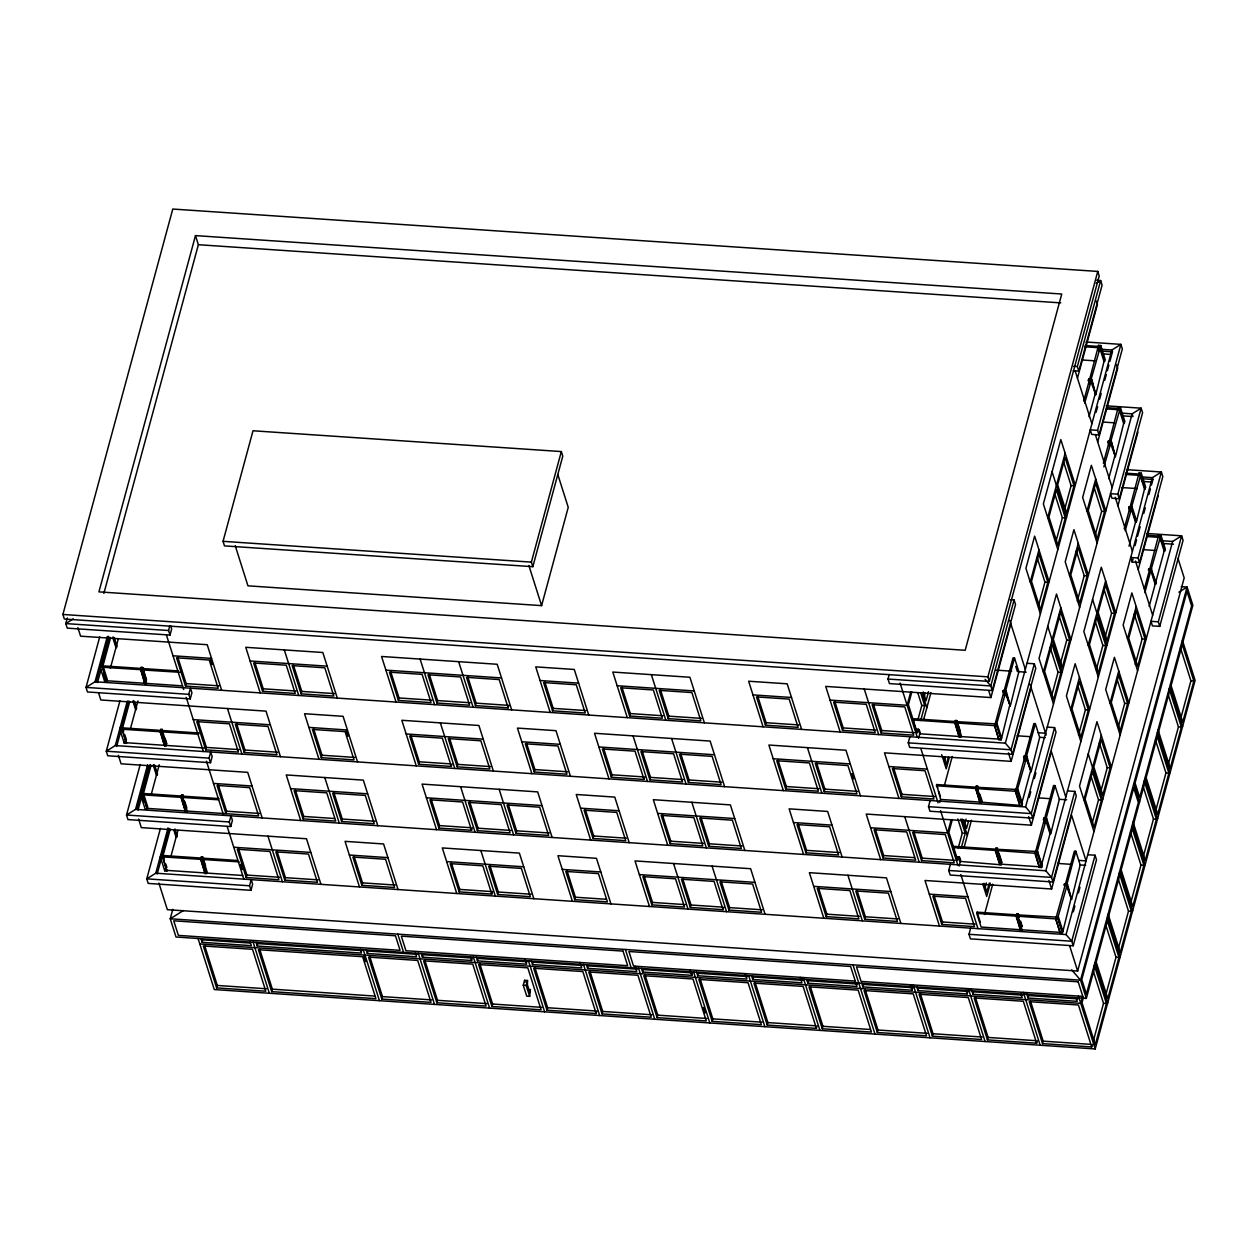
<?xml version="1.0" encoding="UTF-8"?>
<svg xmlns="http://www.w3.org/2000/svg" width="1258" height="1258" viewBox="0 0 1258 1258"><rect width="100%" height="100%" fill="white"/><g stroke="black" fill="none" stroke-linecap="round" stroke-linejoin="round"><path stroke-width="1.5" d="M146.431 684.053L141.95 669.916L142.626 667.463L142.264 669.759L146.604 683.44L144.969 683.943L140.802 669.665L141.148 667.369L142.626 667.463L146.541 679.823M164.641 745.947L160.458 731.653L160.82 729.357L162.282 729.451L161.936 731.747L166.276 745.428L164.641 745.947L160.159 731.81L160.82 729.357M185.461 811.583L181.294 797.289L181.639 794.993L183.102 795.087L182.756 797.399L187.096 811.064L185.461 811.583L180.979 797.446L181.639 794.993M206.595 873.681L202.113 859.544L202.774 857.091L202.412 859.387L206.752 873.068L205.117 873.571L200.95 859.293L201.311 856.997L202.774 857.091L205.573 865.913M960.735 737.172L956.253 723.051L956.913 720.598L956.567 722.894L960.735 737.172L959.272 737.078L955.089 722.784L955.451 720.488L956.913 720.598L960.279 731.197M980.092 802.714L975.909 788.436L976.271 786.124L977.733 786.234L977.387 788.53L981.727 802.211L980.092 802.714L975.61 788.593L976.271 786.124M995.943 848.128L995.911 849.197L953.344 846.32L952.998 847.546L955.891 856.667L958.832 856.871L960.279 861.431L1001.226 864.812L997.044 850.518L997.405 848.222L995.943 848.128L995.267 850.581L999.748 864.718M1022.046 930.448L1017.565 916.327L1018.225 913.858L1017.879 916.17L1022.046 930.448L1020.568 930.354L1016.401 916.06L1016.763 913.764L1018.225 913.858L1019.342 917.396M1095.749 394.666L1091.598 379.303L1088.657 379.114L1088.327 380.341L1090.67 380.938L1095.749 394.666L1091.598 379.303L1089.538 379.617L1098.549 345.368L1100.75 345.525L1105.232 359.646L1104.005 361.439L1099.665 347.774L1084.836 346.768M1115.406 456.654L1111.254 441.306L1108.329 441.102L1107.984 442.329L1110.342 442.942L1115.406 456.654L1111.254 441.306L1109.21 441.605L1118.22 407.372L1120.422 407.513L1124.904 421.65L1123.661 423.443L1119.321 409.762L1106.411 408.897M1125.171 530.687L1132.09 506.943L1129.149 506.738L1128.819 507.965L1131.162 508.578L1135.502 522.243L1136.572 521.064L1132.09 506.943L1130.03 507.241L1139.04 473.008L1141.242 473.15L1145.724 487.286L1144.481 489.079L1140.157 475.398L1125.328 474.408M1148.806 568.742L1151.746 568.931L1151.416 570.157L1148.475 569.968L1148.806 568.742L1149.686 569.245L1158.697 534.996L1160.898 535.153L1165.38 549.274L1164.153 551.067L1159.813 537.402L1146.887 536.521M62.9 614.47L172.771 209.048L1097.762 271.429L1099.209 275.989L989.338 681.411L64.347 619.03L62.9 614.47L987.892 676.851L989.338 681.411M67.319 617.977L65.793 623.591L67.24 628.135L170.019 635.07L171.686 628.937L170.711 625.886M195.477 235.608L98.926 591.873L965.185 650.292L1061.736 294.026L195.477 235.608L198.371 244.712L103.864 593.414M99.712 636.925L86.031 687.403L87.478 691.963L190.257 698.882L191.924 692.749L190.477 688.189L188.81 694.337L190.257 698.882M188.81 694.337L86.031 687.403L95.042 681.757L107.339 636.391M96.127 681.679L108.424 636.328M141.132 668.438L101.489 665.765L109.132 637.57M97.511 682.528L101.096 669.303M102.118 665.513L109.808 637.177M101.489 665.765L100.609 665.262L102.81 665.403L102.307 667.243L106.788 681.38L104.587 681.223L100.105 667.102L140.802 669.665L144.969 683.943M110.594 637.68L102.621 667.086L106.788 681.38M104.587 681.223L105.09 679.383L103.408 674.084M110.342 668.265L115.956 647.587L112.701 637.334M118.283 638.985L115.956 647.587M119.966 700.737L106.285 751.215L107.732 755.775L210.495 762.71L212.162 756.561L210.715 752.001L209.064 758.149L210.495 762.71M209.064 758.149L106.285 751.215L115.28 745.569L127.357 701.005M160.804 730.426L121.161 727.753L128.285 701.445M116.664 746.419L128.961 701.052M121.161 727.753L120.281 727.25L122.482 727.391L121.979 729.231L126.46 743.368L124.259 743.226L119.777 729.09L198.701 734.232M129.747 701.539L122.293 729.074L126.46 743.368M141.148 667.369L140.487 669.822L180.02 672.307M124.259 743.226L124.762 741.371M130.518 728.382L135.612 709.591L132.908 701.036M137.94 700.989L135.612 709.591M170.019 635.07L168.572 630.51L169.814 625.902M140.204 764.549L126.523 815.027L127.97 819.587L230.749 826.522L232.416 820.373L230.969 815.829L229.302 821.961L230.749 826.522M229.302 821.961L126.523 815.027L135.534 809.381L147.611 764.817M136.619 809.319L148.397 765.855M149.608 765.21L141.981 793.389L141.1 792.886L143.899 801.723M138.003 810.168L141.588 796.927M143.129 791.266L150.3 764.801M141.1 792.886L143.302 793.043L142.799 794.883L147.28 809.004L145.079 808.863L140.597 794.726L218.625 799.805M151.086 765.304L143.113 794.726L147.28 809.004M162.282 729.451L161.622 731.92L166.103 746.041M151.353 794.018L156.432 775.227L153.193 764.974M159.263 764.785L156.432 775.227M223.043 541.333L253.015 430.771L561.335 451.559L562.782 456.119L532.826 566.682L224.49 545.893L223.043 541.333L531.379 562.122L532.826 566.682M185.492 686.066L176.529 657.808L209.205 660.01L218.169 688.268L185.492 686.066L186.153 683.613L177.755 657.116M160.442 828.377L146.761 878.855L148.208 883.415L250.987 890.334L252.654 884.201L251.207 879.641L249.54 885.774L250.987 890.334M249.54 885.774L146.761 878.855L155.772 873.209L168.069 827.843M201.28 858.066L161.637 855.393L168.776 829.085M157.156 874.043L169.453 828.692M161.889 858.412L160.757 854.874L162.958 855.031L162.471 856.871L166.952 871.008L164.751 870.85L160.269 856.729L239.193 861.872M170.239 829.179L162.769 856.714L166.952 871.008M183.102 795.087L182.441 797.556L186.923 811.677M164.751 870.85L165.238 869.011M171.009 856.006L176.104 837.215L173.934 830.374M177.928 830.469L176.104 837.215M205.746 749.878L196.767 721.62L229.443 723.822L238.407 752.095L205.746 749.878L206.406 747.425L197.993 720.928M172.786 909.33L170.239 918.78L176.01 937.021L1086.33 998.412L1192.867 605.271L1187.08 587.046L1181.246 586.653M205.117 873.571L200.635 859.45L201.311 856.997M225.984 813.706L217.021 785.432L249.682 787.65L258.645 815.907L225.984 813.706L226.644 811.237L218.247 784.756M244.272 752.488L235.309 724.215L267.985 726.432L276.949 754.69L244.272 752.488L244.948 750.02L236.535 723.539M262.576 691.271L253.613 662.997L286.274 665.215L295.253 693.472L262.576 691.271L263.237 688.802L254.839 662.321M250.2 942.006L251.364 945.654L202.176 942.336L202.837 939.868L250.138 943.06M246.222 877.518L237.259 849.26L269.935 851.462L278.899 879.719L246.222 877.518L246.898 875.065L238.485 848.568M216.628 987.907L203.324 945.985L252.512 949.303L265.815 991.225L216.628 987.907L217.304 985.454L204.567 945.34M301.118 693.866L292.155 665.608L324.816 667.809L333.795 696.067L301.118 693.866L301.778 691.413L293.381 664.916M360.323 949.428L361.471 953.077L257.23 946.047L257.89 943.594L362.147 950.623M284.764 880.113L275.801 851.855L308.477 854.056L317.441 882.314L284.764 880.113L285.44 877.659L277.027 851.163M303.068 818.895L294.105 790.637L326.766 792.839L335.729 821.097L303.068 818.895L303.728 816.442L295.331 789.945M321.356 757.678L312.393 729.42L345.069 731.621L354.033 759.879L321.356 757.678L322.032 755.225L313.619 728.728M271.697 991.634L258.393 949.696L362.634 956.725L375.938 998.663L271.697 991.634L272.357 989.165L259.635 949.051M341.61 821.505L332.647 793.232L365.307 795.433L374.271 823.707L341.61 821.505L342.27 819.037L333.873 792.54M398.393 700.423L389.43 672.165L422.09 674.367L431.054 702.624L398.393 700.423L399.053 697.97L390.656 671.473M361.848 885.317L352.885 857.06L385.546 859.261L394.525 887.519L361.848 885.317L362.508 882.864L354.111 856.368M415.376 953.139L416.54 956.788L367.352 953.47L368.012 951.017L417.2 954.335M451.968 763.983L451.308 766.452L418.631 764.235L419.291 761.782L410.894 735.285M436.935 703.018L427.972 674.76L460.632 676.961L469.596 705.235L436.935 703.018L437.595 700.564L429.198 674.068M381.803 999.056L368.5 957.118L417.687 960.436L430.991 1002.374L381.803 999.056L382.479 996.603L369.742 956.489M472.206 827.811L471.546 830.264L438.885 828.063L439.545 825.594L431.132 799.113M457.173 766.845L448.21 738.572L480.87 740.789L489.849 769.047L457.173 766.845L457.833 764.377L449.436 737.896M476.137 703.159L508.814 705.376L508.138 707.829L475.477 705.628L476.137 703.159L467.74 676.678M422.405 957.181L423.065 954.728L472.253 958.046L471.593 960.499L422.405 957.181L421.257 953.533M531.379 562.122L561.335 451.559M459.783 889.422L492.46 891.623L491.784 894.076L459.123 891.875L459.783 889.422L451.386 862.925M477.411 830.657L468.448 802.4L501.124 804.601L510.088 832.859L477.411 830.657L478.087 828.204L469.674 801.708M235.23 545.72L247.952 585.835L541.6 605.633L568.239 507.351L557.829 474.533M436.872 1002.768L423.569 960.829L472.756 964.147L486.06 1006.085L436.872 1002.768L437.532 1000.314L424.811 960.2M524.916 958.738L526.646 964.21L477.474 960.892L478.134 958.439L527.322 961.757M497.665 894.469L488.702 866.212L521.362 868.413L530.326 896.671L497.665 894.469L498.325 892.016L489.928 865.52M515.953 833.252L506.99 804.994L539.666 807.196L548.63 835.454L515.953 833.252L516.629 830.799L508.216 804.302M534.257 772.035L525.294 743.777L557.954 745.978L566.933 774.236L534.257 772.035L534.917 769.582L526.52 743.085M552.561 710.817L543.598 682.559L576.258 684.761L585.222 713.019L552.561 710.817L553.221 708.364L544.808 681.867M491.925 1006.479L478.622 964.54L527.81 967.858L541.113 1009.797L491.925 1006.479L492.586 1004.026L479.864 963.911M530.404 989.621L529.649 996.352L526.725 996.163L523.249 985.218L524.586 980.312L527.511 980.501L527.432 984.778L529.744 992.075L530.404 989.621L527.479 989.417M529.649 996.352L526.19 985.423L527.511 980.501M579.969 962.449L581.715 967.921L532.527 964.603L533.188 962.15L582.375 965.468M574.749 899.674L565.786 871.417L598.446 873.618L607.41 901.876L574.749 899.674L575.409 897.221L567.012 870.725M593.037 838.457L584.074 810.199L616.75 812.401L625.713 840.659L593.037 838.457L593.713 836.004L585.3 809.507M547.655 1007.737L596.842 1011.055L596.166 1013.508L546.978 1010.19L547.655 1007.737L534.933 967.622M612.001 774.786L644.678 776.988L644.002 779.441L611.341 777.24L612.001 774.786L603.604 748.29M629.645 716.022L620.666 687.764L653.342 689.966L662.306 718.224L629.645 716.022L630.305 713.569L621.892 687.072M635.038 966.175L636.768 971.632L587.58 968.33L588.257 965.861L637.429 969.179M649.883 779.834L640.92 751.576L673.58 753.778L682.544 782.036L649.883 779.834L650.543 777.381L642.146 750.884M668.187 718.617L659.208 690.359L691.884 692.56L700.848 720.818L668.187 718.617L668.847 716.164L660.434 689.667M602.047 1013.901L588.744 971.962L637.932 975.28L651.235 1017.219L602.047 1013.901L602.708 1011.448L589.986 971.333M651.833 904.864L642.869 876.606L675.53 878.807L684.494 907.065L651.833 904.864L652.493 902.411L644.096 875.914M670.121 843.646L661.158 815.388L693.834 817.59L702.797 845.863L670.121 843.646L670.797 841.193L662.384 814.697M688.425 782.429L679.462 754.171L712.122 756.373L721.086 784.646L688.425 782.429L689.085 779.976L680.688 753.479M692.498 972.89L691.837 975.359L642.649 972.041L643.31 969.572L690.611 972.764M657.101 1017.612L643.797 975.689L692.985 978.991L706.288 1020.93L657.101 1017.612L657.777 1015.159L645.039 975.044M723.696 907.222L723.036 909.676L690.375 907.474L691.035 905.005L682.638 878.524M708.663 846.257L699.7 817.983L732.376 820.2L741.339 848.458L708.663 846.257L709.339 843.788L700.926 817.307M745.161 973.598L746.89 979.07L697.703 975.752L698.363 973.299L747.551 976.601M765.446 725.174L756.483 696.916L789.159 699.118L798.122 727.376L765.446 725.174L766.122 722.721L757.709 696.224M728.917 910.069L719.938 881.811L752.614 884.012L761.577 912.27L728.917 910.069L729.577 907.616L721.164 881.119M712.17 1021.339L698.866 979.4L748.038 982.718L761.342 1024.641L712.17 1021.339L712.83 1018.87L700.108 978.755M785.7 789.002L776.736 760.728L809.397 762.93L818.36 791.203L785.7 789.002L786.36 786.533L777.963 760.036M800.214 977.309L801.944 982.781L752.756 979.463L753.432 977.01L802.62 980.328M805.938 852.814L796.974 824.556L829.635 826.758L838.599 855.015L805.938 852.814L806.598 850.361L798.201 823.864M824.242 791.596L815.263 763.339L847.939 765.54L856.902 793.798L824.242 791.596L824.902 789.143L816.489 762.647M842.53 730.379L833.567 702.121L866.243 704.323L875.206 732.581L842.53 730.379L843.206 727.926L834.793 701.429M817.071 1025.899L816.411 1028.368L767.223 1025.05L767.883 1022.581L755.162 982.467M1010.426 599.72L1014.09 599.972L1015.536 604.516L992.232 690.516L889.453 683.597L888.006 679.037L889.249 674.43M855.236 981.036L633.529 966.081L628.906 951.504L850.612 966.459L857.013 986.492L807.825 983.174L808.485 980.721L857.673 984.039M826.176 916.626L817.213 888.368L849.889 890.57L858.852 918.827L826.176 916.626L826.852 914.173L818.439 887.676M881.072 732.974L872.109 704.716L904.785 706.917L913.748 735.175L881.072 732.974L881.748 730.521L873.335 704.024M910.729 692.042L907.128 705.298L830.06 700.093M911.83 691.931L908.386 704.653L917.349 732.927L918.34 729.231L915.415 729.042M822.276 1028.761L808.973 986.822L858.16 990.14L871.464 1032.079L822.276 1028.761L822.952 1026.308L810.215 986.193M914.833 727.218L912.852 718.695L955.435 721.557M1027 663.281L1034.328 663.784L1035.774 668.344L1012.47 754.344L909.691 747.409L908.245 742.849L909.911 736.701M917.758 720.362L921.8 705.455L917.884 693.079M924.111 696.901L925.102 693.268M864.718 919.221L855.755 890.963L888.431 893.164L897.394 921.422L864.718 919.221L865.394 916.768L856.981 890.271M883.022 858.003L874.058 829.745L906.719 831.947L915.682 860.22L883.022 858.003L883.682 855.55L875.285 829.053M920.699 720.551L924.74 705.644L920.809 693.284M928.53 691.648L926.061 700.737L923.262 691.9M901.326 796.786L892.347 768.528L925.023 770.729L933.986 799.003L901.326 796.786L901.986 794.333L893.573 767.836M918.544 738.399L920.117 732.565L919.158 729.53M923.482 720.158L930.951 692.608M912.726 987.75L912.066 990.203L862.878 986.885L863.538 984.432L910.839 987.624M1047.238 727.108L1054.581 727.596L1056.028 732.156L1032.724 818.156L929.945 811.221L928.498 806.661L930.165 800.528M939.773 802.51L940.607 799.428L936.612 784.536L976.255 787.209M944.365 760.713L945.34 757.08M955.451 720.488L954.791 722.957L959.272 737.078M948.28 757.269L946.315 764.549L944.066 757.489M949.303 757.473L946.22 768.827L941.723 754.643M921.564 860.614L912.6 832.34L945.261 834.557L954.224 862.815L921.564 860.614L922.224 858.145L913.827 831.664M877.345 1032.472L864.042 990.533L913.229 993.851L926.533 1035.79L877.345 1032.472L878.005 1030.019L865.284 989.904M944.538 784.929L952.243 756.498M987.892 676.851L1097.762 271.429M951.221 819.666L947.62 832.922L870.536 827.733M952.322 819.571L948.862 832.293L957.825 860.551L958.832 856.871M1014.09 599.972L990.785 685.956L992.232 690.516M1073.294 370.733L1078.798 371.11L1077.351 366.55L1100.656 280.55L1096.772 280.282M1078.798 371.11L1102.102 285.11L1100.656 280.55L1096.158 283.364M840.171 731.999L825.72 686.412L990.895 697.561L1010.866 623.842M1077.461 378.139L1097.432 304.42L1096.347 301.008M1067.476 790.92L1074.819 791.408L1076.266 795.968L1052.962 881.968L950.183 875.033L948.736 870.473L950.403 864.34M967.795 991.461L967.119 993.914L917.947 990.596L918.607 988.143L965.892 991.335M958.25 847.986L962.291 833.079L957.81 818.958M964.115 826.349L966.081 819.084M1030.255 581.998L1038.982 549.809M1047.694 517.62L1065.149 453.242M1003.176 690.563L1006.117 690.752L1005.787 691.994L1002.846 691.79L1005.189 692.387L1010.268 706.115L1006.117 690.752L1003.176 690.563L1003.963 695.328M977.733 786.234L977.073 788.687L981.555 802.824M961.191 848.191L965.216 833.283L960.735 819.147M968.534 821.097L966.553 828.362L963.754 819.54M994.921 723.775L994.433 725.63L998.915 739.751L1001.116 739.908L1001.604 738.053L997.122 723.932L956.898 721.667L961.238 735.332M1004.057 691.067L1013.052 657.903L1014.514 657.997L1018.854 671.662L1010.599 704.889M1099.272 351.092L1098.549 345.368M941.802 924.426L932.838 896.168L965.515 898.369L974.478 926.627L941.802 924.426L942.478 921.972L934.065 895.476M1083.704 401.113L1089.208 380.844M1014.514 657.997L1005.535 691.161L1010.268 706.115M1001.116 739.908L996.54 724.341L1005.787 691.994M959.036 866.039L960.609 860.205L959.65 857.154M963.974 847.782L971.443 820.232M1084.679 403.047L1091.268 380.529L1088.327 380.341L1089.444 383.863M1091 379.712L1100.75 345.525M998.915 739.751L994.732 725.457L1003.727 692.293L1004.812 695.705M1009.529 706.068L1001.604 738.053M1089.019 416.728L1095.01 394.619M1104.005 361.439L1096.08 393.44M1038.51 605.79L1044.926 582.155L1037.079 557.42M1055.965 541.412L1062.365 517.777L1055.085 494.803M1064.677 509.223L1071.093 485.588L1063.812 462.63M1047.851 582.344L1040.46 609.627L1031.497 581.353L1038.888 554.086L1047.851 582.344L1044.926 582.155M1065.306 517.966L1057.915 545.249L1048.952 516.975L1056.343 489.708L1065.306 517.966L1062.365 517.777M1074.017 485.777L1066.627 513.06L1057.664 484.802L1065.054 457.519L1074.017 485.777L1071.093 485.588M1012.47 754.344L1011.023 749.784L1005.346 743.148L1111.899 350.007L1120.894 344.362L1122.34 348.922L1099.036 434.922L1091.692 434.419L1090.246 429.859L1097.589 430.362L1099.036 434.922M1096.08 412.309L1097.621 406.649M1099.665 399.085L1101.206 393.408M1104.791 380.183L1106.332 374.522M1107.355 370.733L1108.88 365.072M1109.918 361.282L1112.465 351.831L1111.899 350.007L1102.102 349.347M932.398 1036.183L919.095 994.245L968.283 997.563L981.586 1039.501L932.398 1036.183L933.059 1033.73L920.337 993.616M1034.328 663.784L1011.023 749.784L908.245 742.849M1097.589 430.362L1120.894 344.362L1086 342.003M898.967 798.421L884.5 752.834L1011.133 761.373L1031.12 687.67M1097.699 441.951L1117.67 368.248L1116.585 364.82M1087.73 854.732L1095.073 855.236L1096.504 859.796L1073.2 945.78L970.437 938.861L968.99 934.301L970.641 928.152M1020.741 929.741L981.098 927.067L976.758 913.387L977.089 912.16L1016.731 914.833M984.841 888.352L986.319 882.896M1043.369 672.102L1060.824 607.724M1069.536 575.535L1078.263 543.346M1086.991 511.157L1095.718 478.968M997.405 848.222L996.745 850.675L1001.226 864.812M989.26 883.085L986.807 892.189L983.992 883.352M1117.859 409.668L1118.22 407.372M1023.996 756.2L1026.937 756.404L1026.607 757.63L1023.666 757.426L1026.009 758.039L1031.088 771.752L1026.937 756.404L1023.996 756.2L1024.798 760.964M1103.376 463.101L1108.864 442.832M990.298 883.21L986.712 896.467L982.781 884.06M1015.741 789.426L1015.253 791.266L1019.735 805.387L1021.936 805.545L1022.44 803.705L1017.942 789.568L1015.898 789.882M1024.547 757.929L1015.552 791.109L1019.357 803.076M1024.877 756.703L1033.872 723.539L1035.334 723.633L1039.674 737.314L1031.418 770.525M1103.848 466.891L1110.924 442.533L1107.984 442.329L1109.116 445.867M1110.672 441.7L1120.422 407.513M1035.334 723.633L1026.355 756.797L1031.088 771.752M1021.936 805.545L1017.455 791.408L1017.942 789.568L977.718 787.304M984.511 914.472L992.735 884.138M1019.735 805.387L981.727 802.211M1108.675 478.716L1114.682 456.607M1123.661 423.443L1115.736 455.427M1030.349 771.704L1021.7 803.642L1017.36 789.977L1026.607 757.63M1051.625 695.894L1058.041 672.259L1050.194 647.524M1059.865 665.529L1066.768 640.07L1058.921 615.335M1077.304 601.151L1084.207 575.692L1076.361 550.957M1095.246 534.949L1101.646 511.314L1093.815 486.594M1021.024 993.977L1022.188 997.625L973 994.307L973.661 991.854L1022.848 995.172M1060.981 672.448L1053.591 699.731L1044.612 671.457L1052.003 644.19L1060.981 672.448L1058.041 672.259M1069.693 640.259L1062.302 667.542L1053.339 639.284L1060.73 612.001L1069.693 640.259L1066.768 640.07M1087.148 575.897L1079.757 603.164L1070.794 574.906L1078.185 547.623L1087.148 575.897L1084.207 575.692M1104.587 511.519L1097.196 538.786L1088.233 510.528L1095.624 483.261L1104.587 511.519L1101.646 511.314M1032.724 818.156L1031.277 813.596L1025.6 806.96L1132.137 413.835L1141.148 408.174L1142.594 412.734L1119.29 498.734L1111.946 498.247L1110.5 493.686L1117.843 494.174L1119.29 498.734M1029.248 797.446L1030.789 791.769M1034.375 778.545L1035.9 772.868M1054.581 727.596L1031.277 813.596L928.498 806.661M1117.843 494.174L1141.148 408.174L1106.238 405.831M880.663 859.639L866.196 814.052L1031.387 825.185L1051.358 751.482L1065.809 797.069M1117.937 505.779L1137.924 432.06M1070.747 709.622L1079.458 677.433M1088.186 645.244L1105.64 580.881M1020.568 930.354L1016.087 916.217L1016.763 913.764M1035.413 851.414L1034.909 853.254L1039.391 867.391L1041.593 867.533L1042.096 865.693L1037.614 851.556L1035.554 851.87M1044.219 819.933L1045.681 820.027L1050.021 833.708L1051.09 832.529L1046.609 818.392L1043.668 818.187L1044.219 819.933L1035.224 853.097L1039.391 867.391M1042.096 865.693L1037.032 851.965L1046.609 818.392L1044.549 818.691L1053.544 785.527L1055.006 785.621L1059.346 799.302L1051.09 832.529M1138.679 475.304L1139.04 473.008M1124.196 528.753L1129.7 508.468M1055.006 785.621L1046.011 818.801L1050.76 833.755M1041.593 867.533L1037.111 853.411L1037.614 851.556L997.39 849.292L1001.714 862.972M1037.315 1040.759L1036.639 1043.212L987.451 1039.894L988.128 1037.441L975.406 997.327M1141.242 473.15L1140.739 475.005L1145.22 489.126M1041.357 865.646L1050.021 833.708M1129.008 546.208L1135.502 522.243M1144.481 489.079L1136.572 521.064M1078.515 735.238L1085.402 709.779L1077.556 685.06M1096.441 669.036L1102.857 645.401L1095.01 620.681M1105.169 636.862L1111.569 613.212L1103.738 588.492M1088.343 709.984L1080.952 737.251L1071.989 708.993L1079.38 681.71L1088.343 709.984L1085.402 709.779M1105.782 645.606L1098.391 672.873L1089.428 644.615L1096.819 617.348L1105.782 645.606L1102.857 645.401M1114.509 613.417L1107.119 640.684L1098.155 612.426L1105.546 585.159L1114.509 613.417L1111.569 613.212M1052.962 881.968L1051.515 877.408L1045.838 870.772L1152.375 477.647L1161.386 472.002L1162.832 476.562L1139.528 562.546L1132.184 562.059L1130.738 557.498L1138.081 558.002L1139.528 562.546M1135.03 545.626L1136.572 539.949M1137.594 536.175L1140.157 526.725M1143.742 513.484L1145.283 507.823M1148.869 494.583L1150.394 488.922M1151.416 485.132L1152.957 479.471L1152.375 477.647L1140.691 476.861M1132.184 562.059L1133.018 558.992M1074.819 791.408L1051.515 877.408L948.736 870.473M1138.081 558.002L1161.386 472.002L1126.476 469.643M939.443 926.045L924.992 880.474L1051.625 889.013L1071.596 815.294L1086.063 860.881L1078.719 860.378M1138.191 569.591L1158.162 495.872M1076.093 997.704L1077.241 1001.337L1028.053 998.019L1028.73 995.565L1077.902 998.883M1083.861 799.726L1101.3 735.364M1110.028 703.175L1118.755 670.986M1127.483 638.797L1136.194 606.608M1158.351 537.292L1158.697 534.996M1064.158 885.066L1064.488 883.839L1067.429 884.028L1071.58 899.391L1066.501 885.663L1064.158 885.066L1067.099 885.255L1071.58 899.391M1144.371 588.901L1149.356 570.472M1055.729 918.89L1056.233 917.051L1058.434 917.208L1062.916 931.329L1062.428 933.169L1060.211 933.027L1055.729 918.89L1060.211 933.027M1065.039 885.569L1056.233 917.051M1061.642 929.568L1057.852 917.601L1067.429 884.028L1065.369 884.343L1074.363 851.163L1075.826 851.273L1080.166 864.938L1071.91 898.165M1144.827 592.675L1150.818 570.566L1155.159 584.247L1149.167 606.356M1160.898 535.153L1160.411 536.993L1164.892 551.114M1066.831 884.437L1075.826 851.273M1062.428 933.169L1057.931 919.048L1058.434 917.208L1018.209 914.928M1164.153 551.067L1155.159 584.247M1070.841 899.344L1062.916 931.329M1092.117 823.518L1098.533 799.884L1090.686 775.164M1100.844 791.345L1107.244 767.694L1099.398 742.975M1118.283 726.967L1124.699 703.332L1116.852 678.597M1135.235 664.413L1142.138 638.954L1134.291 614.219M1101.458 800.088L1094.067 827.355L1085.104 799.097L1092.494 771.83L1101.458 800.088L1098.533 799.884M1110.185 767.899L1102.794 795.166L1093.831 766.908L1101.222 739.641L1110.185 767.899L1107.244 767.694M1127.624 703.521L1120.233 730.804L1111.27 702.53L1118.661 675.263L1127.624 703.521L1124.699 703.332M1145.079 639.143L1137.688 666.426L1128.725 638.168L1136.116 610.885L1145.079 639.143L1142.138 638.954M1073.2 945.78L1071.753 941.236L1066.076 934.584L1172.629 541.459L1181.624 535.814L1183.07 540.374L1159.766 626.374L1152.422 625.871L1150.976 621.31L1158.319 621.814L1159.766 626.374M1073.326 911.846L1074.851 906.169M1078.436 892.944L1079.977 887.267M1092.369 1044.47L1091.708 1046.923L1042.52 1043.605L1043.181 1041.152L1030.459 1001.038M1095.073 855.236L1071.753 941.236L968.99 934.301M1158.319 621.814L1181.624 535.814L1146.73 533.455M158.901 883.085L167.345 909.676L1077.65 971.05L1184.187 577.925L1178.007 558.426M1082.257 997.83L1080.764 1003.365L199.818 943.956M1083.531 997.122L1082.006 1002.736L1095.309 1044.675L1106.458 1003.507L1094.318 965.216M1093.391 1040.728L1103.518 1003.318L1093.108 970.5M1105.861 994.653L1116.003 957.244L1105.593 924.426M1118.346 948.595L1128.489 911.169L1118.079 878.351M1130.329 904.392L1140.975 865.111L1130.565 832.277M1143.318 856.446L1153.46 819.037L1143.05 786.219M1155.3 812.243L1165.946 772.962L1155.536 740.144M1168.289 764.314L1178.431 726.888L1168.022 694.07M1180.775 718.239L1190.917 680.83L1180.507 648.012M1106.804 919.158L1118.944 957.448L1107.795 998.6L1095.639 960.31M1119.29 873.083L1131.429 911.374L1120.28 952.526L1108.125 914.236M1131.775 827.009L1143.915 865.3L1132.766 906.452L1120.611 868.162M1144.261 780.935L1156.401 819.225L1145.252 860.393L1133.096 822.103M1156.747 734.876L1168.886 773.167L1157.737 814.319L1145.582 776.029M1169.217 688.802L1181.372 727.093L1170.223 768.245L1158.068 729.954M1181.702 642.728L1193.858 681.018L1182.709 722.171L1170.553 683.896M198.072 938.484L214.269 989.543L1095.215 1048.952L1195.1 680.389L1182.378 640.275M73.294 618.873L65.793 623.591L168.572 630.51M183.338 910.572L170.239 918.78L1080.543 980.171L1086.33 998.412M1178.903 592.172L1187.08 587.046L1080.543 980.171L1071.706 969.855M999.371 862.39L995.581 850.424L1037.111 853.411M198.371 244.712L1060.714 302.879M1085.167 345.541L1098.533 346.437M1098.045 347.224L1100.247 347.365L1104.728 361.502M1100.719 351.045L1112.465 351.831M1103.549 353.907L1111.38 354.442M1081.534 359.93L1094.9 360.826M1073.672 366.298L1077.351 366.55M1106.741 407.671L1118.189 408.441M1117.717 409.212L1119.919 409.353L1124.4 423.49M1122.356 413.174L1132.137 413.835L1133.002 416.555L1123.221 415.911M1103.109 422.059L1114.557 422.83M1125.658 473.181L1139.009 474.077M1138.537 474.848L1140.739 475.005L1131.492 507.351L1136.226 522.306M1143.176 478.811L1152.957 479.471M1142.075 481.405L1151.872 482.066M1122.026 487.569L1137.295 488.591M1131.744 508.169L1128.819 507.965L1129.936 511.503M1147.233 535.295L1158.681 536.065M1158.209 536.836L1160.411 536.993L1151.164 569.339L1156.228 583.067M1160.882 540.673L1172.629 541.459M1163.697 543.535L1173.494 544.195M1143.601 549.683L1155.048 550.454M1148.475 569.968L1151.416 570.157L1155.898 584.294M1190.917 680.83L1193.858 681.018M996.273 670.152L1011.621 671.174M1018.854 671.662L1026.198 672.165M888.006 679.037L990.785 685.956L985.108 679.32M921.8 705.455L924.74 705.644M173.022 655.78L211.548 658.39M250.09 660.985L327.174 666.174M385.907 670.137L501.533 677.936M540.075 680.531L578.617 683.141M617.159 685.736L694.243 690.941M752.976 694.888L791.518 697.498M1178.431 726.888L1181.372 727.093M912.522 719.922L996.635 725.772M178.463 670.954L142.594 668.533L146.4 680.499M1038.227 732.754L1045.571 733.241M1017.093 735.788L1030.522 736.685M1039.674 737.314L1045.178 737.675M186.153 683.613L218.829 685.814M263.237 688.802L295.913 691.019M301.778 691.413L334.455 693.614M399.053 697.97L431.73 700.171M437.595 700.564L470.272 702.766M553.221 708.364L585.882 710.566M630.305 713.569L662.966 715.771M668.847 716.164L701.508 718.365M766.122 722.721L798.783 724.923M843.206 727.926L875.867 730.127M881.748 730.521L914.409 732.722M959.429 736.465L919.787 733.791L918.34 729.231M960.908 736.559L999.072 739.138M106.961 680.767L145.142 683.33M146.604 683.44L182.473 685.862M95.042 681.757L1005.346 743.148M1165.946 772.962L1168.886 773.167M193.26 719.607L270.344 724.797M308.886 727.391L347.428 730.002M406.161 733.964L483.229 739.154M521.771 741.748L560.313 744.359M598.855 746.953L714.481 754.753M773.214 758.716L850.298 763.905M888.84 766.515L927.382 769.11M199.031 733.005L162.266 730.521L166.606 744.201M936.266 785.763L1017.455 791.408M1038.668 797.902L1050.194 798.688M1059.346 799.302L1066.69 799.789M206.406 747.425L239.067 749.626M244.948 750.02L277.609 752.237M322.032 755.225L354.693 757.426M419.291 761.782L450.049 763.858M457.833 764.377L490.51 766.594M534.917 769.582L567.594 771.783M650.543 777.381L683.22 779.583M689.085 779.976L721.762 782.177M786.36 786.533L819.021 788.735M824.902 789.143L857.563 791.345M901.986 794.333L934.647 796.534M126.633 742.755L164.798 745.334M166.276 745.428L204.032 747.975M940.607 799.428L980.249 802.101M115.28 745.569L1025.6 806.96M1153.46 819.037L1156.401 819.225M1046.279 819.618L1043.338 819.414L1044.455 822.952M962.291 833.079L965.216 833.283M213.498 783.419L252.04 786.014M290.582 788.609L367.666 793.814M426.399 797.776L542.025 805.576M580.567 808.171L619.109 810.765M657.651 813.376L734.735 818.565M793.452 822.528L831.994 825.122M952.998 847.546L995.581 850.424M143.443 793.499L181.624 796.062M183.086 796.172L218.955 798.578M1140.975 865.111L1143.915 865.3M1057.569 863.413L1071.014 864.325M1080.166 864.938L1085.67 865.315M226.644 811.237L259.321 813.454M303.728 816.442L334.471 818.518M342.27 819.037L374.947 821.238M439.545 825.594L470.288 827.67M478.087 828.204L510.748 830.406M516.629 830.799L549.29 833M593.713 836.004L626.374 838.205M670.797 841.193L703.458 843.395M709.339 843.788L742 846.005M806.598 850.361L839.275 852.562M883.682 855.55L914.44 857.626M922.224 858.145L954.901 860.362M1001.384 864.199L1039.564 866.778M147.453 808.391L185.618 810.97M187.096 811.064L224.852 813.611M135.534 809.381L1045.838 870.772M233.752 847.232L310.836 852.437M349.362 855.031L387.904 857.626M446.637 861.588L523.721 866.793M562.263 869.388L600.805 871.983M639.347 874.593L754.973 882.377M813.706 886.34L890.79 891.545M929.332 894.139L967.874 896.734M1128.489 911.169L1131.429 911.374M202.758 858.16L237.589 860.503M976.758 913.387L1057.931 919.048M246.898 875.065L279.559 877.266M285.44 877.659L318.101 879.861M362.508 882.864L395.185 885.066M498.325 892.016L531.002 894.218M575.409 897.221L606.152 899.281M652.493 902.411L685.17 904.612M691.035 905.005L721.778 907.081M729.577 907.616L762.238 909.817M826.852 914.173L859.513 916.374M865.394 916.768L898.055 918.969M942.478 921.972L975.139 924.174M167.11 870.394L205.29 872.958M206.752 873.068L242.621 875.474M1022.204 929.835L1060.384 932.414M155.772 873.209L1066.076 934.584M1116.003 957.244L1118.944 957.448M1103.518 1003.318L1106.458 1003.507M523.249 985.218L526.19 985.423M217.304 985.454L266.476 988.772M272.357 989.165L374.664 996.069M382.479 996.603L431.667 999.906M437.532 1000.314L486.72 1003.632M492.586 1004.026L541.773 1007.344M602.708 1011.448L651.896 1014.766M657.777 1015.159L706.949 1018.477M712.83 1018.87L762.018 1022.188M767.883 1022.581L815.184 1025.773M822.952 1026.308L870.237 1029.484M878.005 1030.019L927.193 1033.337M933.059 1033.73L982.246 1037.048M988.128 1037.441L1035.413 1040.633M1043.181 1041.152L1090.482 1044.344M1088.657 379.114L1089.538 379.617M1108.329 441.102L1109.21 441.605M1130.03 507.241L1129.149 506.738L1130.266 510.276M1044.549 818.691L1043.668 818.187L1044.785 821.726M1064.488 883.839L1065.369 884.343M160.757 854.874L161.637 855.393M1075.291 371.299L1091.913 423.726M1095.529 435.126L1112.166 487.538M1115.233 497.224L1132.404 551.35M1135.471 561.037L1152.642 615.178M1170.475 688.173L1182.614 726.464M1105.829 510.874L1091.378 465.303L1082.651 497.492L1097.118 543.063M1146.321 638.514L1131.87 592.927L1123.142 625.116L1137.594 670.703M1157.407 732.408L1170.129 772.522M1075.275 485.148L1060.809 439.561L1043.369 503.939L1057.821 549.526M1115.752 612.788L1101.3 567.201L1083.846 631.579L1098.313 677.15M1088.39 575.252L1073.923 529.681L1065.211 561.854L1079.663 607.441M1128.882 702.892L1114.415 657.305L1105.688 689.494L1120.155 735.081M1052.081 471.75L1066.548 517.337M1092.573 599.39L1107.04 644.977M1144.922 778.482L1157.643 818.596M1133.82 783.608L1139.591 801.849M1133.018 826.38L1145.157 864.671M1070.935 639.63L1056.484 594.043L1039.029 658.421L1053.496 704.008M1111.427 767.27L1096.976 721.683L1079.521 786.061L1093.988 831.632M1049.093 581.715L1034.642 536.128L1025.915 568.317L1040.382 613.904M1089.585 709.339L1075.134 663.768L1066.407 695.957L1080.858 741.528M1047.757 626.232L1062.224 671.819M1088.249 753.872L1102.7 799.459M1120.532 872.454L1132.672 910.745M1107.465 916.689L1120.186 956.803M1009.781 620.43L1025.333 669.429M1030.035 684.242L1046.153 735.065M1015.756 666.441L1017.392 671.568M1094.979 962.763L1107.7 1002.878M988.725 690.721L990.895 697.561M1008.429 752.834L1011.133 761.373M1028.667 816.646L1031.387 825.185M1048.905 880.458L1051.625 889.013M1069.772 946.236L1077.65 971.05M997.075 726.039L1000.33 736.307M1078.452 996.069L1095.215 1048.952M1091.708 1046.923L1078.405 1004.985L1029.217 1001.667L1042.52 1043.605M999.088 853.522L1001.887 862.359M1020.474 920.935L1022.156 926.234M979.888 794.144L982.058 800.969M1020.38 921.768L1021.999 926.894M1026.324 992.562L1028.053 998.019M1023.383 992.358L1040.162 1045.241M1036.639 1043.212L1023.336 1001.274L974.148 997.956L987.451 1039.894M922.224 693.158L926.847 707.751M962.134 818.974L967.339 835.375M936.612 784.536L937.697 787.948M938.783 791.361L940.402 796.487M977.089 912.16L980.344 922.413M900.083 683.063L917.255 737.204M920.872 748.589L938.075 802.84M940.575 810.702L957.747 864.828M960.813 874.514L977.985 928.656M971.27 988.851L973 994.307M968.33 988.646L985.093 1041.53M965.971 990.266L967.119 993.914M864.262 689.022L878.713 734.593M904.738 816.646L919.205 862.233M860.425 795.811L845.958 750.24L768.874 745.035L783.341 790.622M900.901 923.451L886.45 877.864L809.366 872.675L823.817 918.246M851.965 773.67L853.647 778.969M916.783 986.948L917.947 990.596M913.261 984.935L930.039 1037.803M910.336 984.731L912.066 990.203M801.629 729.404L787.178 683.817L748.636 681.223L763.087 726.809M807.416 747.629L821.883 793.216M842.121 857.028L827.654 811.457L789.128 808.847L803.579 854.434M847.908 875.269L862.359 920.856M861.73 983.237L862.878 986.885M852.971 964.823L874.986 1034.092M806.661 979.526L807.825 983.174M803.154 977.513L819.917 1030.381M816.411 1028.368L803.107 986.429L753.919 983.111L767.223 1025.05M704.37 722.847L689.903 677.26L612.819 672.055L627.286 717.642M724.608 786.659L710.141 741.072L594.515 733.272L608.982 778.859M744.846 850.471L730.395 804.9L653.311 799.695L667.762 845.282M765.1 914.299L750.633 868.712L635.007 860.912L649.474 906.499M751.608 975.815L752.756 979.463M748.667 975.61L764.864 1026.67M651.361 674.665L665.828 720.236M671.599 738.477L686.066 784.064M691.853 802.289L706.304 847.876M712.091 866.117L726.558 911.688M723.036 909.676L714.072 881.418L681.411 879.2L690.375 907.474M633.057 735.883L647.524 781.454M673.549 863.507L688.016 909.094M644.002 779.441L635.038 751.183L602.378 748.982L611.341 777.24M696.539 972.104L697.703 975.752M693.614 971.899L709.811 1022.958M703.489 1007.532L705.219 1013.005M690.092 969.887L691.837 975.359M588.744 715.047L574.277 669.46L535.735 666.866L550.202 712.453M629.22 842.671L614.769 797.1L576.227 794.49L590.678 840.077M528.879 565.518L541.6 605.633M641.486 968.393L642.649 972.041M638.545 968.188L654.742 1019.247M570.44 776.265L555.973 730.678L517.447 728.083L531.898 773.67M610.932 903.889L596.465 858.318L557.923 855.707L572.39 901.294M625.383 949.475L631.17 967.716M511.66 709.842L497.193 664.271L381.567 656.472L396.034 702.043M552.136 837.482L537.685 791.895L422.059 784.096L436.526 829.682M508.138 707.829L499.174 679.572L466.514 677.354L475.477 705.628M586.432 964.682L587.58 968.33M583.492 964.477L599.689 1015.536M596.166 1013.508L582.863 971.569L533.675 968.251L546.978 1010.19M458.651 661.661L473.118 707.248M493.356 771.06L478.905 725.489L401.821 720.284L416.272 765.87M499.143 789.301L513.594 834.887M533.848 898.699L519.381 853.113L442.297 847.923L456.764 893.495M531.363 960.97L532.527 964.603M528.439 960.766L544.62 1011.825M524.586 980.312L525.168 982.136M420.109 659.066L434.576 704.653M440.363 722.878L454.814 768.465M460.601 786.706L475.068 832.277M480.839 850.518L495.306 896.105M451.308 766.452L442.344 738.179L409.668 735.977L418.631 764.235M471.546 830.264L462.582 802.006L429.906 799.789L438.885 828.063M491.784 894.076L482.82 865.819L450.16 863.617L459.123 891.875M476.31 957.244L477.474 960.892M473.37 957.055L489.566 1008.098M470.429 956.851L471.593 960.499M337.301 698.096L322.834 652.509L245.766 647.304L260.217 692.891M357.539 761.908L343.088 716.321L304.546 713.726L318.997 759.313M377.793 825.72L363.326 780.133L286.242 774.944L300.709 820.53M398.031 889.532L383.58 843.961L345.038 841.35L359.489 886.937M418.316 953.344L434.513 1004.387M346.296 730.929L347.979 736.229M397.811 934.128L403.598 952.369M284.308 649.914L298.759 695.485M324.784 777.538L339.251 823.125M366.188 949.821L367.352 953.47M363.248 949.633L379.444 1000.676M363.877 956.08L365.606 961.552M280.455 756.703L266.004 711.132L100.829 699.983L98.659 693.142M320.947 884.343L306.496 838.756L141.321 827.622L138.6 819.068M221.675 690.296L207.224 644.709L80.575 636.171L77.87 627.616M227.462 708.521L241.929 754.108M262.167 817.92L247.7 772.349L121.067 763.795L118.362 755.256M267.954 836.161L282.405 881.748M210.416 659.318L212.099 664.617M240.593 864.262L242.275 869.561M166.512 635.274L183.715 689.51M186.215 697.372L203.387 751.513M206.454 761.2L223.625 815.326M227.242 826.726L243.863 879.138M256.066 942.399L257.23 946.047M253.141 942.195L269.338 993.254M165.081 738.289L166.764 743.588M184.706 801.299L186.876 808.123M203.843 861.573L207.083 871.825M114.211 637.586L117.025 646.408M134.449 701.335L136.682 708.411M154.703 765.21L157.502 774.047M174.925 828.975L177.174 836.035M113.33 637.051L116.68 647.634M133.552 700.8L136.351 709.638M153.806 764.675L157.171 775.274M174.595 830.201L176.843 837.262M201.013 938.688L202.176 942.336M102.81 665.403L107.292 679.54M122.482 727.391L123.709 731.275M124.794 734.688L126.413 739.814M143.302 793.043L147.784 807.164M162.958 855.031L164.2 858.9M165.82 864.026L166.905 867.454M1133.725 787.885L1081.786 979.542L1086.409 994.119L1138.348 802.478L1133.725 787.885M1187.002 591.323L1135.062 782.979L1139.685 797.556L1191.625 605.916L1187.002 591.323M395.452 935.763L173.746 920.809L178.369 935.386L400.075 950.34L395.452 935.763M623.024 951.111L401.318 936.156L405.957 950.734L627.663 965.688L623.024 951.111M1078.185 981.806L856.478 966.852L861.101 981.429L1082.808 996.383L1078.185 981.806"/></g></svg>
